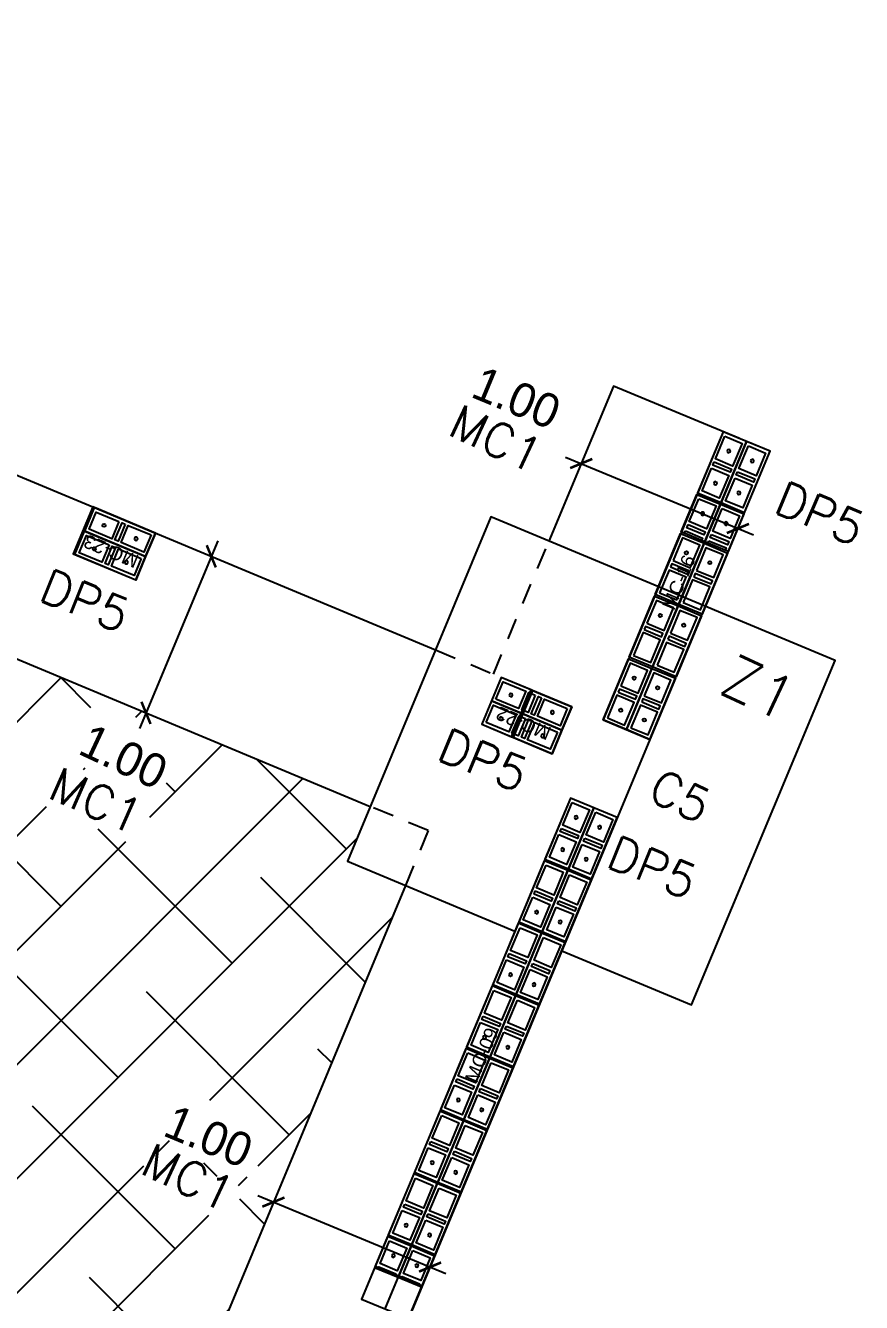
# Model space of a CAD drawing. Header units: metres. Extents: x -33.7 to 12.8, y -17.6 to 9.1.
# Drawn here: x 7.87 to 12.8, y 0.36 to 7.89 of the extents above; entities that cross this region are included whole.
import ezdxf
from ezdxf.enums import TextEntityAlignment as Align
from ezdxf.xclip import XClip

# ---------------------------------------------------------------- set-up
doc = ezdxf.new("R2010")
doc.units = ezdxf.units.M
doc.header["$XCLIPFRAME"] = 2
doc.linetypes.add('HIDDEN', pattern=[0.375, 0.25, -0.125])
for name, color, linetype in [('00', 8, 'Continuous'), ('COTAS', 1, 'Continuous'), ('CUANT-MURO CONTENCION-MURO MC1 BLOCK 0.30', 1, 'Continuous')]:
    doc.layers.add(name, color=color, linetype=linetype)
doc.styles.add('dimensiones', font='romans.shx')
doc.styles.add('ROMANS', font='romans')
doc.styles.add('ROTULOS', font='GOTHIC.TTF')
doc.styles.get("Standard").update_dxf_attribs({"font": 'arial.ttf'})
doc.dimstyles.new('DIM_100_2', dxfattribs={"dimtxt": 0.2, "dimasz": 0.1, "dimexe": 0.1, "dimexo": 0.1, "dimgap": 0.15, "dimtad": 1, "dimtxsty": 'ROTULOS', "dimblk": 'ARCHTICK', "dimcen": 0.1, "dimdle": 0.1, "dimclrd": 256, "dimclre": 256, "dimclrt": 1, "dimaunit": 1, "dimadec": 3, "dimazin": 3, "dimtfac": 1, "dimtix": 1, "dimtmove": 2, "dimatfit": 0, "dimldrblk": 'FLECHA', "dimfxl": 0.25, "dimtvp": 1, "dimlwd": -1, "dimlwe": -1})

# ---------------------------------------------------------------- blocks, each defined once
blk = doc.blocks.new('*U497')
for points in [[(-0.075, 0.4), (0.075, 0.4), (0.075, 0.01), (-0.075, 0.01)], [(0.055, 0.38), (-0.055, 0.38), (-0.055, 0.235), (0.055, 0.235)], [(0.055, 0.215), (-0.055, 0.215), (-0.055, 0.195), (0.055, 0.195)], [(0.055, 0.175), (-0.055, 0.175), (-0.055, 0.03), (0.055, 0.03)]]:
    blk.add_lwpolyline(points, close=True)
at = {"color": 251}
blk.add_lwpolyline([(-0.075, 0), (0.075, 0)], dxfattribs=at)
at = {"color": 3}
for centre in [(0, 0.3075), (0, 0.1025)]:
    blk.add_circle(centre, 0.00953, dxfattribs=at)
blk = doc.blocks.new('*U521')
for points in [[(-0.075, 0.4), (0.075, 0.4), (0.075, 0.01), (-0.075, 0.01)], [(0.055, 0.38), (-0.055, 0.38), (-0.055, 0.235), (0.055, 0.235)], [(0.055, 0.215), (-0.055, 0.215), (-0.055, 0.195), (0.055, 0.195)], [(0.055, 0.175), (-0.055, 0.175), (-0.055, 0.03), (0.055, 0.03)]]:
    blk.add_lwpolyline(points, close=True)
at = {"color": 251}
blk.add_lwpolyline([(-0.075, 0), (0.075, 0)], dxfattribs=at)
at = {"color": 3}
blk.add_circle((0, 0.1025), 0.00953, dxfattribs=at)
blk = doc.blocks.new('*U520')
for points in [[(-0.075, 0.4), (0.075, 0.4), (0.075, 0.01), (-0.075, 0.01)], [(0.055, 0.38), (-0.055, 0.38), (-0.055, 0.235), (0.055, 0.235)], [(0.055, 0.215), (-0.055, 0.215), (-0.055, 0.195), (0.055, 0.195)], [(0.055, 0.175), (-0.055, 0.175), (-0.055, 0.03), (0.055, 0.03)]]:
    blk.add_lwpolyline(points, close=True)
at = {"color": 251}
blk.add_lwpolyline([(-0.075, 0), (0.075, 0)], dxfattribs=at)
at = {"color": 3}
blk.add_circle((0, 0.1025), 0.00953, dxfattribs=at)
blk = doc.blocks.new('_ArchTick')
at = {"color": 0, "linetype": 'ByBlock', "lineweight": -2, "const_width": 0.15}
blk.add_lwpolyline([(-0.5, -0.5), (0.5, 0.5)], dxfattribs=at)
blk = doc.blocks.new('*D510')
at = {"layer": 'COTAS', "transparency": 16777216}
for p, q in [((9.2435, 0.9884), (10.3524, 0.5289)), ((9.3741, 1.0425), (9.3741, 1.0425)), ((10.2983, 0.6596), (10.2983, 0.6596))]:
    blk.add_line(p, q, dxfattribs=at)
at = {"layer": 'Defpoints', "color": 0, "transparency": 16777216}
for p in [(9.3359, 0.9501), (10.26, 0.5672), (10.26, 0.5672)]:
    blk.add_point(p, dxfattribs=at)
at = {"layer": 'COTAS', "linetype": 'ByBlock', "transparency": 16777216, "xscale": 0.1, "yscale": 0.1, "zscale": 0.1}
for p, rotation in [((9.3359, 0.9501), 157.4917994584818), ((10.26, 0.5672), 337.4917994584818)]:
    blk.add_blockref('_ArchTick', p, dxfattribs=dict(at, rotation=rotation))
at = {"layer": 'COTAS', "color": 1, "transparency": 16777216, "insert": (8.954, 1.3372), "char_height": 0.2, "attachment_point": 5, "rotation": 337.4918, "style": 'ROTULOS'}
blk.add_mtext('\\A1;1.00', dxfattribs=at)
blk = doc.blocks.new('FLECHA')
h = blk.add_hatch(color=256)
edge = h.paths.add_edge_path()
edge.add_line((-0.76, -0.716), (-0.346, 0))
edge.add_line((-0.346, 0), (-0.76, 0.716))
edge.add_arc((-0.63, 0.791), 0.15, 30, 210, ccw=False)
edge.add_line((-0.5, 0.866), (0, 0))
edge.add_line((0, 0), (-0.5, -0.866))
edge.add_arc((-0.63, -0.791), 0.15, 150, 330, ccw=False)
blk.add_line((-0.346, 0), (-1.83, 0))
blk.add_lwpolyline([(-0.76, -0.716), (-0.346, 0), (-0.76, 0.716, -1), (-0.5, 0.866), (0, 0), (-0.5, -0.866, -1)], format="xyb", close=True)
blk = doc.blocks.new('*U527')
for points in [[(-0.075, 0.4), (0.075, 0.4), (0.075, 0.21), (-0.075, 0.21)], [(0.055, 0.38), (-0.055, 0.38), (-0.055, 0.235), (0.055, 0.235)]]:
    blk.add_lwpolyline(points, close=True)
at = {"color": 251}
blk.add_lwpolyline([(-0.075, 0.2), (0.075, 0.2)], dxfattribs=at)
blk.add_lwpolyline([(0.055, 0.21), (0.055, 0.215), (-0.055, 0.215), (-0.055, 0.21)])
at = {"color": 3}
blk.add_circle((0, 0.3075), 0.00953, dxfattribs=at)
blk = doc.blocks.new('*U528')
for points in [[(-0.075, 0.4), (0.075, 0.4), (0.075, 0.21), (-0.075, 0.21)], [(0.055, 0.38), (-0.055, 0.38), (-0.055, 0.235), (0.055, 0.235)]]:
    blk.add_lwpolyline(points, close=True)
at = {"color": 251}
blk.add_lwpolyline([(-0.075, 0.2), (0.075, 0.2)], dxfattribs=at)
blk.add_lwpolyline([(0.055, 0.21), (0.055, 0.215), (-0.055, 0.215), (-0.055, 0.21)])
at = {"color": 3}
blk.add_circle((0, 0.3075), 0.00953, dxfattribs=at)
blk = doc.blocks.new('*U536')
for points in [[(-0.075, 0.4), (0.075, 0.4), (0.075, 0.21), (-0.075, 0.21)], [(0.055, 0.38), (-0.055, 0.38), (-0.055, 0.235), (0.055, 0.235)]]:
    blk.add_lwpolyline(points, close=True)
at = {"color": 251}
blk.add_lwpolyline([(-0.075, 0.2), (0.075, 0.2)], dxfattribs=at)
blk.add_lwpolyline([(0.055, 0.21), (0.055, 0.215), (-0.055, 0.215), (-0.055, 0.21)])
at = {"color": 3}
blk.add_circle((0, 0.3075), 0.00953, dxfattribs=at)
blk = doc.blocks.new('*U535')
for points in [[(-0.075, 0.4), (0.075, 0.4), (0.075, 0.21), (-0.075, 0.21)], [(0.055, 0.38), (-0.055, 0.38), (-0.055, 0.235), (0.055, 0.235)]]:
    blk.add_lwpolyline(points, close=True)
at = {"color": 251}
blk.add_lwpolyline([(-0.075, 0.2), (0.075, 0.2)], dxfattribs=at)
blk.add_lwpolyline([(0.055, 0.21), (0.055, 0.215), (-0.055, 0.215), (-0.055, 0.21)])
at = {"color": 3}
blk.add_circle((0, 0.3075), 0.00953, dxfattribs=at)
blk = doc.blocks.new('*U537')
for points in [[(-0.075, 0.4), (0.075, 0.4), (0.075, 0.01), (-0.075, 0.01)], [(0.055, 0.38), (-0.055, 0.38), (-0.055, 0.235), (0.055, 0.235)], [(0.055, 0.215), (-0.055, 0.215), (-0.055, 0.195), (0.055, 0.195)], [(0.055, 0.175), (-0.055, 0.175), (-0.055, 0.03), (0.055, 0.03)]]:
    blk.add_lwpolyline(points, close=True)
at = {"color": 3}
blk.add_circle((0, 0.3075), 0.00953, dxfattribs=at)
blk = doc.blocks.new('*U538')
for points in [[(-0.075, 0.4), (0.075, 0.4), (0.075, 0.01), (-0.075, 0.01)], [(0.055, 0.38), (-0.055, 0.38), (-0.055, 0.235), (0.055, 0.235)], [(0.055, 0.215), (-0.055, 0.215), (-0.055, 0.195), (0.055, 0.195)], [(0.055, 0.175), (-0.055, 0.175), (-0.055, 0.03), (0.055, 0.03)]]:
    blk.add_lwpolyline(points, close=True)
at = {"color": 3}
blk.add_circle((0, 0.3075), 0.00953, dxfattribs=at)
blk = doc.blocks.new('*U542')
for points in [[(-0.075, 0.4), (0.075, 0.4), (0.075, 0.01), (-0.075, 0.01)], [(0.055, 0.38), (-0.055, 0.38), (-0.055, 0.235), (0.055, 0.235)], [(0.055, 0.215), (-0.055, 0.215), (-0.055, 0.195), (0.055, 0.195)], [(0.055, 0.175), (-0.055, 0.175), (-0.055, 0.03), (0.055, 0.03)]]:
    blk.add_lwpolyline(points, close=True)
at = {"color": 3}
blk.add_circle((0, 0.3075), 0.00953, dxfattribs=at)
blk = doc.blocks.new('*D544')
at = {"layer": 'COTAS', "transparency": 16777216}
for p, q in [((11.19, 5.3966), (11.19, 5.3966)), ((11.0594, 5.3425), (12.1683, 4.883)), ((12.1142, 5.0137), (12.1142, 5.0137))]:
    blk.add_line(p, q, dxfattribs=at)
at = {"layer": 'Defpoints', "color": 0, "transparency": 16777216}
for p in [(11.1518, 5.3043), (12.0759, 4.9213), (12.0759, 4.9213)]:
    blk.add_point(p, dxfattribs=at)
at = {"layer": 'COTAS', "linetype": 'ByBlock', "transparency": 16777216, "xscale": 0.1, "yscale": 0.1, "zscale": 0.1}
for p, rotation in [((11.1518, 5.3043), 157.4917994584818), ((12.0759, 4.9213), 337.4917994584818)]:
    blk.add_blockref('_ArchTick', p, dxfattribs=dict(at, rotation=rotation))
at = {"layer": 'COTAS', "color": 1, "transparency": 16777216, "insert": (10.7699, 5.6913), "char_height": 0.2, "attachment_point": 5, "rotation": 337.4918, "style": 'ROTULOS'}
blk.add_mtext('\\A1;1.00', dxfattribs=at)
blk = doc.blocks.new('*D548')
at = {"layer": 'COTAS', "transparency": 16777216}
for p, q in [((9.0079, 4.8494), (8.546, 3.7419)), ((9.0617, 4.7186), (9.0617, 4.7186)), ((8.6767, 3.7957), (8.6767, 3.7957))]:
    blk.add_line(p, q, dxfattribs=at)
at = {"layer": 'Defpoints', "color": 0, "transparency": 16777216}
for p in [(8.9694, 4.7571), (8.5844, 3.8342), (8.5844, 3.8342)]:
    blk.add_point(p, dxfattribs=at)
at = {"layer": 'COTAS', "linetype": 'ByBlock', "transparency": 16777216, "xscale": 0.1, "yscale": 0.1, "zscale": 0.1}
for p, rotation in [((8.9694, 4.7571), 67.36123239118668), ((8.5844, 3.8342), 247.3612323911867)]:
    blk.add_blockref('_ArchTick', p, dxfattribs=dict(at, rotation=rotation))
at = {"layer": 'COTAS', "color": 1, "transparency": 16777216, "insert": (8.4524, 3.576), "char_height": 0.2, "attachment_point": 5, "rotation": 335, "style": 'ROTULOS'}
blk.add_mtext('\\A1;1.00', dxfattribs=at)
blk = doc.blocks.new('MURO_MC-09')
at = {"color": 0, "linetype": 'CONTINUOUS'}
blk.add_line((0, 0), (3.2, 0), dxfattribs=at)
at = {"color": 0}
blk.add_lwpolyline([(0, -0.15), (3.2, -0.15), (3.2, 0.15), (0, 0.15)], close=True, dxfattribs=at)
at = {"color": 0, "flags": 1}
for tag in ['ESPESOR', 'ALTURA', 'VANO', 'EJE_L', 'TIPO', 'ETQ']:
    blk.add_attdef(tag, text='', height=0.08, dxfattribs=at).set_placement((1.6, 0.05), align=Align.MIDDLE_CENTER)
at = {"color": 0}
blk.add_attdef('ID', text='', height=0.08, dxfattribs=at).set_placement((1.6, 0.05), align=Align.MIDDLE_CENTER)
blk = doc.blocks.new('MURO_MC-16')
at = {"color": 0, "linetype": 'CONTINUOUS'}
blk.add_line((0, 0), (1.84, 0), dxfattribs=at)
at = {"color": 0}
blk.add_lwpolyline([(0, -0.15), (1.84, -0.15), (1.84, 0.15), (0, 0.15)], close=True, dxfattribs=at)
at = {"color": 0, "flags": 1}
for tag in ['ESPESOR', 'ALTURA', 'VANO', 'EJE_L', 'TIPO', 'ETQ']:
    blk.add_attdef(tag, text='', height=0.08, dxfattribs=at).set_placement((0.92, 0.05), align=Align.MIDDLE_CENTER)
at = {"color": 0}
blk.add_attdef('ID', text='', height=0.08, dxfattribs=at).set_placement((0.92, 0.05), align=Align.MIDDLE_CENTER)
blk = doc.blocks.new('MURO_MC-22')
at = {"color": 0, "linetype": 'CONTINUOUS'}
blk.add_line((0, 0), (0.45, 0), dxfattribs=at)
at = {"color": 0}
blk.add_lwpolyline([(0, -0.15), (0.45, -0.15), (0.45, 0.15), (0, 0.15)], close=True, dxfattribs=at)
at = {"color": 0, "flags": 1}
for tag in ['ESPESOR', 'ALTURA', 'VANO', 'EJE_L', 'TIPO', 'ETQ']:
    blk.add_attdef(tag, text='', height=0.08, dxfattribs=at).set_placement((0.225, 0.05), align=Align.MIDDLE_CENTER)
at = {"color": 0}
blk.add_attdef('ID', text='', height=0.08, dxfattribs=at).set_placement((0.225, 0.05), align=Align.MIDDLE_CENTER)
blk = doc.blocks.new('MURO_MC-23')
at = {"color": 0, "linetype": 'CONTINUOUS'}
blk.add_line((0, 0), (0.4, 0), dxfattribs=at)
at = {"color": 0}
blk.add_lwpolyline([(0, -0.15), (0.4, -0.15), (0.4, 0.15), (0, 0.15)], close=True, dxfattribs=at)
at = {"color": 0, "flags": 1}
for tag in ['ESPESOR', 'ALTURA', 'VANO', 'EJE_L', 'TIPO', 'ETQ']:
    blk.add_attdef(tag, text='', height=0.08, dxfattribs=at).set_placement((0.2, 0.05), align=Align.MIDDLE_CENTER)
at = {"color": 0}
blk.add_attdef('ID', text='', height=0.08, dxfattribs=at).set_placement((0.2, 0.05), align=Align.MIDDLE_CENTER)

msp = doc.modelspace()

# ---------------------------------------------------------------- hatches: boundary and pattern name
at = {"layer": '00'}
h = msp.add_hatch(dxfattribs=at)
h.set_pattern_fill('ANSI38', color=256, scale=0.15)
h.paths.add_polyline_path([(-4.6593, 0.8334), (-8.386, 0.8334), (-8.386, -0.2387), (-4.6593, -0.2387)])
h.paths.add_polyline_path([(-5.3507, 0.0369), (-4.7173, 0.0369), (-4.7173, -0.2631), (-5.3507, -0.2631)])
h.paths.add_polyline_path([(-8.1834, 0.8535), (-7.731, 0.8535), (-7.731, 0.5535), (-8.1834, 0.5535)])
h.paths.add_polyline_path([(-9.586, 0.8334), (-9.586, -0.2387), (-8.386, -0.2387), (-8.386, 0.8334)])
h.paths.add_polyline_path([(-8.386, 6.3702), (-8.386, 1.5334), (-4.6593, 1.5334), (-4.6593, 3.3291), (-2.586, 3.3291), (-2.586, 6.3702)])
h.paths.add_polyline_path([(-11.086, 6.3702), (-11.086, 2.9834), (-9.586, 2.9834), (-9.586, 1.5334), (-8.386, 1.5334), (-8.386, 6.3702)])
h.paths.add_polyline_path([(-9.5393, 1.8241), (-8.9155, 1.8241), (-8.9155, 1.5241), (-9.5393, 1.5241)])
h.paths.add_polyline_path([(-8.386, 6.3702), (-8.386, 7.7363), (-8.8848, 7.7363), (-9.2848, 7.7363), (-9.6848, 7.7363), (-10.0848, 7.7363), (-10.4848, 7.7363), (-10.611, 7.7363), (-10.8848, 7.7362), (-11.086, 7.7362), (-11.086, 6.3702)])
h.paths.add_polyline_path([(-3.182, 7.8863), (-3.182, 7.8663), (-3.182, 7.8364), (-3.182, 7.7563), (-3.182, 7.7363), (-3.372, 7.7363), (-3.372, 7.8364), (-3.7597, 7.8364), (-3.7597, 7.7363), (-3.986, 7.7363), (-3.986, 6.7363), (-4.686, 6.7363), (-4.686, 7.7363), (-4.9222, 7.7363), (-5.1122, 7.7363), (-5.3598, 7.7363), (-5.7598, 7.7363), (-6.1598, 7.7363), (-6.5598, 7.7363), (-6.9598, 7.7363), (-7.3598, 7.7363), (-7.586, 7.7362), (-7.586, 6.7363), (-8.286, 6.7363), (-8.286, 7.7363), (-8.386, 7.7363), (-8.386, 6.3702), (-2.586, 6.3702), (-2.586, 6.7363), (-2.936, 6.7363), (-2.936, 7.7363), (-3.172, 7.7363), (-3.172, 7.8364), (-3.172, 7.8863)], is_closed=False)
h.paths.add_polyline_path([(-2.586, 3.3291), (1.439, 3.3291), (1.439, 4.9451), (-2.011, 4.9451), (-2.011, 6.3702), (-2.586, 6.3702)])
h.paths.add_polyline_path([(-2.011, 7.7363), (-2.236, 7.7363), (-2.236, 6.7363), (-2.586, 6.7363), (-2.586, 6.3702), (-2.011, 6.3702)])
h.paths.add_polyline_path([(4.6574, 4.9302), (3.9462, 5.2268), (4.0571, 5.4926), (2.139, 6.2926), (2.139, 1.5084), (3.2303, 1.5084)])
h.paths.add_polyline_path([(10.1144, 2.8169), (9.7724, 2.9595), (9.9071, 3.2826), (6.4461, 4.726), (6.2536, 4.2645), (5.3035, 4.6608), (3.9158, 1.3334), (9.4957, 1.3334), (9.7777, 2.0095)])
h.paths.add_polyline_path([(8.7205, 1.6505), (9.3407, 1.3935), (9.1876, 1.024), (8.5673, 1.281)])
h.paths.add_polyline_path([(9.4957, 1.3334), (3.9158, 1.3334), (3.6968, 0.8084), (2.139, 0.8084), (2.139, -2.6637), (7.8287, -2.6637)])
h.paths.add_polyline_path([(7.0302, -2.4025), (7.6504, -2.6595), (7.4973, -3.029), (6.877, -2.772)])
h.paths.add_polyline_path([(8.6568, 1.3446), (9.1961, 1.0926), (9.0691, 0.8208), (8.5298, 1.0728)])
h.paths.add_polyline_path([(7.453, -3.5646), (7.8287, -2.6637), (2.139, -2.6637), (2.139, -3.1747), (3.0741, -3.5646)])
h.paths.add_polyline_path([(3.0741, -3.5646), (6.4622, -4.9777), (6.5969, -4.6546), (6.9389, -4.7973), (7.453, -3.5646)])
h.paths.add_polyline_path([(-5.3882, -2.6637), (-5.3882, -0.9387), (-8.0538, -0.9387), (-8.0538, -2.6637)])
h.paths.add_polyline_path([(-6.0368, -2.5157), (-5.5845, -2.5157), (-5.5845, -2.8157), (-6.0368, -2.8157)])
h.paths.add_polyline_path([(-11.386, -3.8953), (-11.386, -2.6637), (-11.386, -0.3166), (-12.886, -0.3166), (-12.886, 0.5401), (-15.8572, -0.7944), (-17.5814, -3.3881), (-14.0719, -5.7717), (-13.5557, -4.9952), (-12.557, -5.6591)])
h.paths.add_polyline_path([(-15.8572, -0.7944), (-17.6054, -1.5796), (-17.4593, -1.6767), (-18.2811, -2.9129), (-17.5814, -3.3881)])
h.paths.add_polyline_path([(-12.886, 1.3334), (-12.886, 2.4194), (-15.3829, 4.7202), (-17.9279, 4.7202), (-20.7334, 0.4997), (-17.9006, -1.3833), (-15.5456, -0.3256), (-14.4428, 1.3334)])
h.paths.add_polyline_path([(-11.786, 2.9834), (-12.886, 2.9834), (-12.886, 2.8274), (-15.36, 5.107), (-15.36, 5.5139), (-11.786, 5.5139), (-11.786, 2.9834)])
h.paths.add_polyline_path([(-23.2556, 0.1331), (-23.1743, 0.079), (-22.2323, 1.4961), (-20.9832, 0.6658), (-18.2881, 4.7202), (-18.66, 4.7202), (-18.66, 7.0363)])
h.paths.add_polyline_path([(-15.36, 7.0363), (-15.36, 6.3702), (-11.786, 6.3702), (-11.786, 7.0363)])
h.paths.add_polyline_path([(-14.9493, 6.5059), (-14.4969, 6.5059), (-14.4969, 6.2059), (-14.9493, 6.2059)])
h.paths.add_polyline_path([(-13.402, 7.054), (-12.7307, 7.0389), (-12.7397, 6.639), (-13.411, 6.6541)])
h.paths.add_polyline_path([(-11.736, 6.2139), (-11.736, 6.3702), (-15.36, 6.3702), (-15.36, 6.2139)])
h.paths.add_polyline_path([(-22.706, -7.3169), (-22.4748, -6.3262), (-20.6318, -6.7465), (-19.9949, -3.9537), (-22.5603, -2.2485), (-24.2496, -4.7898), (-23.3334, -5.3988), (-24.0254, -6.4398)])
h.paths.add_polyline_path([(-25.7636, -7.053), (-25.6242, -7.0875), (-25.9129, -8.2523), (-23.5743, -8.8319), (-23.4877, -8.4824), (-23.4397, -8.2471), (-23.8182, -8.1533), (-24.2016, -8.0582), (-24.5899, -7.962), (-24.9781, -7.8658), (-25.3664, -7.7696), (-25.7449, -7.6757), (-25.7088, -7.5301), (-25.3206, -7.6264), (-24.9323, -7.7226), (-24.5441, -7.8188), (-24.1558, -7.9151), (-23.7821, -8.0077), (-23.3939, -8.1039), (-23.2483, -8.14), (-23.3445, -8.5282), (-23.4287, -8.868), (-23.0877, -8.9525), (-22.706, -7.3169), (-24.0254, -6.4398), (-24.7173, -7.4808), (-25.6392, -6.868)])
h.paths.add_polyline_path([(-19.3284, -9.3819), (-18.7609, -9.7591), (-16.3508, -6.1334), (-13.937, -7.7379), (-13.7738, -7.492), (-14.7736, -6.8274), (-14.238, -6.0216), (-17.7475, -3.638), (-19.9216, -6.9085), (-18.797, -7.165)])
h.paths.add_polyline_path([(-19.7546, -10.8089), (-19.5492, -10.945), (-18.927, -10.009), (-19.4029, -9.6926), (-19.6751, -10.8286)])
h.paths.add_polyline_path([(-18.6973, -16.0499), (-18.2664, -14.311), (-20.7079, -12.6881), (-19.7152, -11.1948), (-20.6224, -10.5938), (-20.8884, -10.5278), (-21.2767, -10.4316), (-21.6649, -10.3354), (-22.0532, -10.2391), (-22.124, -10.2216), (-24.9656, -14.4963)])
h.paths.add_polyline_path([(-24.9656, -14.4963), (-22.124, -10.2216), (-22.4414, -10.1429), (-22.8297, -10.0467), (-23.218, -9.9505), (-23.6062, -9.8542), (-23.9945, -9.758), (-24.3827, -9.6618), (-24.771, -9.5655), (-25.1592, -9.4693), (-25.5475, -9.3731), (-25.9357, -9.2769), (-26.1534, -9.2229), (-26.324, -9.1806), (-26.7122, -9.0844), (-27.1005, -8.9882), (-27.2036, -8.9626), (-30.0452, -13.2373), (-25.6764, -14.3201)])
h.paths.add_polyline_path([(-22.1972, -9.4099), (-21.5063, -9.5712), (-21.5972, -9.9607), (-22.2881, -9.7994)])
h.paths.add_polyline_path([(-27.2036, -8.9626), (-27.4887, -8.8919), (-27.877, -8.7957), (-28.2652, -8.6995), (-28.2888, -8.6936), (-28.6535, -8.6032), (-29.032, -8.5094), (-29.1026, -8.4919), (-31.9442, -12.7666), (-30.0452, -13.2373)])
h.paths.add_polyline_path([(-29.6289, -8.3615), (-29.6974, -8.3445), (-29.733, -8.3357), (-30.0423, -8.259), (-33.4182, -12.4013), (-31.9442, -12.7666), (-29.1026, -8.4919), (-29.2503, -8.4553)])
h.paths.add_polyline_path([(-27.3143, -6.1019), (-26.9261, -6.1982), (-26.5378, -6.2944), (-26.4809, -6.3085), (-26.7993, -6.0969), (-26.1073, -5.0559), (-26.5251, -4.7781), (-27.3934, -6.0824), (-27.3241, -6.0995)], is_closed=False)
h.paths.add_polyline_path([(-26.1838, -6.5367), (-26.1924, -6.5713), (-26.338, -6.5352), (-26.3294, -6.5006), (-26.5836, -6.4376), (-26.9719, -6.3414), (-27.3601, -6.2451), (-27.4817, -6.215), (-27.7172, -6.5687), (-26.0735, -6.9761), (-25.889, -6.702), (-26.1102, -6.5549)])
h.paths.add_polyline_path([(-27.7888, -6.6763), (-28.4237, -7.6299), (-28.0482, -7.723)])
h.paths.add_polyline_path([(-23.1743, 0.079), (-23.2556, 0.1331), (-26.5251, -4.7781), (-26.1073, -5.0559), (-25.4153, -4.0149), (-24.4994, -4.6237), (-22.8101, -2.0824), (-24.0592, -1.2521)])
h.paths.add_polyline_path([(-14.4428, 1.3334), (-15.5456, -0.3256), (-12.886, 0.8689), (-12.886, 1.3334)])
h.paths.add_polyline_path([(-11.0382, -0.4636), (-11.0382, -0.3166), (-11.386, -0.3166), (-11.386, -2.6637), (-11.3538, -2.6637), (-11.3538, -0.4636)])
h.paths.add_polyline_path([(-19.9216, -6.9085), (-17.7475, -3.638), (-18.4471, -3.1628), (-19.2861, -4.4249), (-19.7277, -4.1314), (-20.3393, -6.8132)])
h.paths.add_polyline_path([(2.1518, -2.8988), (2.7756, -2.8988), (2.7756, -3.1988), (2.1518, -3.1988)])
h.paths.add_polyline_path([(-20.7446, -3.7304), (-20.0476, -3.8632), (-20.1225, -4.2561), (-20.8195, -4.1233)])
h.paths.add_polyline_path([(-25.755, -7.6631), (-25.1515, -7.8209), (-25.2273, -8.1111), (-25.8309, -7.9534)])
h.paths.add_polyline_path([(-19.2987, -9.1554), (-19.0535, -8.8097), (-18.8088, -8.9833), (-19.054, -9.329)])
h.paths.add_polyline_path([(-20.9886, -10.5251), (-20.5588, -10.6317), (-20.631, -10.9229), (-21.0608, -10.8163)])
h.paths.add_polyline_path([(-25.441, -14.4093), (-25.2795, -13.7576), (-24.8912, -13.8538), (-25.0527, -14.5055)])
h.paths.add_polyline_path([(-25.6505, -14.3528), (-25.5225, -13.7715), (-25.2295, -13.8361), (-25.3575, -14.4174)])
h.paths.add_polyline_path([(-19.8576, -6.0936), (-19.4643, -5.503), (-19.1314, -5.7247), (-19.5246, -6.3153)])
h.paths.add_polyline_path([(-2.011, 6.6254), (-2.0963, 6.6254), (-2.0963, 6.9254), (-2.011, 6.9254)], flags=16)
h.paths.add_polyline_path([(-2.011, 6.8147), (-2.1595, 6.8147), (-2.1595, 7.2147), (-2.011, 7.2147)], flags=16)
h.paths.add_polyline_path([(-7.1504, 0.8049), (-6.441, 0.789), (-6.45, 0.3891), (-7.1594, 0.4051)], flags=16)
h.paths.add_polyline_path([(-7.1232, 0.4867), (-6.547, 0.4867), (-6.547, 0.1867), (-7.1232, 0.1867)], flags=16)
h.paths.add_polyline_path([(-6.0487, -0.1365), (-6.0487, 0.5635), (-5.6487, 0.5635), (-5.6487, -0.1365)], flags=16)
h.paths.add_polyline_path([(-11.0246, 6.0206), (-10.3913, 6.0206), (-10.3913, 5.7206), (-11.0246, 5.7206)], flags=16)
h.paths.add_polyline_path([(-10.7401, 4.2263), (-10.1639, 4.2263), (-10.1639, 3.9263), (-10.7401, 3.9263)], flags=16)
h.paths.add_polyline_path([(-10.8373, 4.5734), (-10.1277, 4.5734), (-10.1277, 4.1734), (-10.8373, 4.1734)], flags=16)
h.paths.add_polyline_path([(-8.9728, 6.9005), (-8.9728, 7.572), (-8.5728, 7.572), (-8.5728, 6.9005)], flags=16)
h.paths.add_polyline_path([(-10.0971, 7.638), (-9.4258, 7.6229), (-9.4348, 7.223), (-10.1061, 7.2381)], flags=16)
h.paths.add_polyline_path([(-10.0218, 7.3154), (-9.4265, 7.3154), (-9.4265, 7.0154), (-10.0218, 7.0154)], flags=16)
h.paths.add_polyline_path([(-10.8373, 7.0355), (-10.1277, 7.0355), (-10.1277, 6.6355), (-10.8373, 6.6355)], flags=16)
h.paths.add_polyline_path([(-10.7401, 6.6884), (-10.1639, 6.6884), (-10.1639, 6.3884), (-10.7401, 6.3884)], flags=16)
h.paths.add_polyline_path([(-5.3728, 6.9005), (-5.3728, 7.572), (-4.9728, 7.572), (-4.9728, 6.9005)], flags=16)
h.paths.add_polyline_path([(-6.3245, 7.3651), (-5.7292, 7.3651), (-5.7292, 7.0651), (-6.3245, 7.0651)], flags=16)
h.paths.add_polyline_path([(-6.3998, 7.638), (-5.7285, 7.6229), (-5.7375, 7.223), (-6.4088, 7.2381)], flags=16)
h.paths.add_polyline_path([(-3.7873, 7.2147), (-3.0777, 7.2147), (-3.0777, 6.8147), (-3.7873, 6.8147)], flags=16)
h.paths.add_polyline_path([(-7.2901, 6.8676), (-6.7139, 6.8676), (-6.7139, 6.5676), (-7.2901, 6.5676)], flags=16)
h.paths.add_polyline_path([(-7.3873, 7.2147), (-6.6777, 7.2147), (-6.6777, 6.8147), (-7.3873, 6.8147)], flags=16)
h.paths.add_polyline_path([(-1.8399, 4.034), (-1.1304, 4.034), (-1.1304, 3.634), (-1.8399, 3.634)], flags=16)
h.paths.add_polyline_path([(0.4157, 4.2451), (0.9919, 4.2451), (0.9919, 3.9451), (0.4157, 3.9451)], flags=16)
h.paths.add_polyline_path([(0.3231, 4.5921), (1.0326, 4.5921), (1.0326, 4.1921), (0.3231, 4.1921)], flags=16)
h.paths.add_polyline_path([(3.3137, 4.5875), (3.9633, 4.302), (3.8023, 3.9358), (3.1528, 4.2213)], flags=16)
h.paths.add_polyline_path([(3.2297, 4.2453), (3.7572, 4.0135), (3.6365, 3.7389), (3.109, 3.9707)], flags=16)
h.paths.add_polyline_path([(2.1466, -0.3731), (2.7704, -0.3731), (2.7704, -0.6731), (2.1466, -0.6731)], flags=16)
h.paths.add_polyline_path([(3.1299, 0.6767), (3.7728, 0.6767), (3.7728, 0.3767), (3.1299, 0.3767)], flags=16)
h.paths.add_polyline_path([(6.9665, -2.7084), (7.5058, -2.9604), (7.3788, -3.2322), (6.8395, -2.9801)], flags=16)
h.paths.add_polyline_path([(-7.9718, -0.9672), (-7.2625, -0.9832), (-7.2715, -1.3831), (-7.9809, -1.3671)], flags=16)
h.paths.add_polyline_path([(-7.9447, -1.2855), (-7.3685, -1.2855), (-7.3685, -1.5855), (-7.9447, -1.5855)], flags=16)
h.paths.add_polyline_path([(-16.0534, -4.1835), (-15.8082, -3.8378), (-15.5635, -4.0114), (-15.8087, -4.3571)], flags=16)
h.paths.add_polyline_path([(-15.882, -4.4089), (-15.4893, -3.818), (-15.1561, -4.0394), (-15.5489, -4.6303)], flags=16)
h.paths.add_polyline_path([(-15.4944, -0.66), (-15.1916, -1.3017), (-15.5533, -1.4724), (-15.8562, -0.8307)], flags=16)
h.paths.add_polyline_path([(-15.1916, -0.7068), (-14.9795, -1.0737), (-15.2392, -1.2238), (-15.4513, -0.8569)], flags=16)
h.paths.add_polyline_path([(-12.4951, -4.0567), (-11.9374, -4.4306), (-12.1602, -4.7628), (-12.7178, -4.3889)], flags=16)
h.paths.add_polyline_path([(-12.6176, -4.3441), (-12.1384, -4.6972), (-12.3163, -4.9387), (-12.7955, -4.5856)], flags=16)
h.paths.add_polyline_path([(-18.1856, -2.8372), (-17.7928, -2.2463), (-17.4597, -2.4677), (-17.8524, -3.0586)], flags=16)
h.paths.add_polyline_path([(-19.6813, 0.7981), (-19.0904, 0.4053), (-19.3118, 0.0722), (-19.9027, 0.465)], flags=16)
h.paths.add_polyline_path([(-15.0925, 3.5852), (-14.7506, 3.8357), (-14.5733, 3.5937), (-14.9152, 3.3432)], flags=16)
h.paths.add_polyline_path([(-19.1626, 2.6531), (-18.5717, 2.2604), (-18.7931, 1.9272), (-19.384, 2.32)], flags=16)
h.paths.add_polyline_path([(-18.8699, 2.7271), (-18.5287, 2.4757), (-18.7067, 2.2342), (-19.0479, 2.4856)], flags=16)
h.paths.add_polyline_path([(-15.0544, 3.2966), (-14.5142, 3.7567), (-14.2549, 3.4521), (-14.795, 2.9921)], flags=16)
h.paths.add_polyline_path([(-15.3473, 5.5061), (-14.7235, 5.5061), (-14.7235, 5.2061), (-15.3473, 5.2061)], flags=16)
h.paths.add_polyline_path([(-13.6656, 5.4855), (-12.9562, 5.4695), (-12.9653, 5.0696), (-13.6746, 5.0856)], flags=16)
h.paths.add_polyline_path([(-13.6384, 5.1672), (-13.0622, 5.1672), (-13.0622, 4.8672), (-13.6384, 4.8672)], flags=16)
h.paths.add_polyline_path([(-20.9408, 3.2934), (-20.4616, 2.9403), (-20.6396, 2.6988), (-21.1188, 3.0519)], flags=16)
h.paths.add_polyline_path([(-20.8113, 3.603), (-20.2521, 3.2313), (-20.4736, 2.8982), (-21.0327, 3.2699)], flags=16)
h.paths.add_polyline_path([(-13.3383, 6.7373), (-12.7431, 6.7373), (-12.7431, 6.4373), (-13.3383, 6.4373)], flags=16)
h.paths.add_polyline_path([(-20.6692, -4.0667), (-20.2504, -4.1315), (-20.2962, -4.4279), (-20.7151, -4.3632)], flags=16)
h.paths.add_polyline_path([(-22.9334, -3.0194), (-22.3425, -3.4122), (-22.5639, -3.7453), (-23.1548, -3.3525)], flags=16)
h.paths.add_polyline_path([(-22.6407, -2.9454), (-22.2996, -3.1968), (-22.4775, -3.4384), (-22.8187, -3.187)], flags=16)
h.paths.add_polyline_path([(-23.6003, -7.6928), (-22.9968, -7.8506), (-23.0727, -8.1408), (-23.6762, -7.983)], flags=16)
h.paths.add_polyline_path([(-19.1273, -9.3808), (-18.7346, -8.7899), (-18.4014, -9.0114), (-18.7942, -9.6023)], flags=16)
h.paths.add_polyline_path([(-19.2282, -15.1266), (-18.6685, -15.3293), (-18.7707, -15.6113), (-19.3304, -15.4087)], flags=16)
h.paths.add_polyline_path([(-21.7032, -10.3271), (-21.0997, -10.4849), (-21.1756, -10.7752), (-21.7791, -10.6174)], flags=16)
h.paths.add_polyline_path([(-19.1764, -14.8285), (-18.5329, -15.0204), (-18.6472, -15.4037), (-19.2907, -15.2119)], flags=16)
h.paths.add_polyline_path([(-24.6976, -2.4015), (-24.2184, -2.7546), (-24.3963, -2.9961), (-24.8755, -2.643)], flags=16)
h.paths.add_polyline_path([(-24.8921, -2.5383), (-24.3329, -2.91), (-24.5543, -3.2432), (-25.1135, -2.8715)], flags=16)
h.paths.add_polyline_path([(8.1076, 3.5617), (8.6525, 3.3222), (8.5318, 3.0475), (7.9869, 3.287)], flags=16)
h.paths.add_polyline_path([(8.2853, 3.9202), (8.8214, 3.6702), (8.6481, 3.2986), (8.112, 3.5486)], flags=16)
h.paths.add_polyline_path([(2.8707, 5.5518), (3.4156, 5.3122), (3.2949, 5.0376), (2.75, 5.2771)], flags=24)
h.paths.add_polyline_path([(3.1058, 5.8643), (3.618, 5.5686), (3.413, 5.2135), (2.9008, 5.5092)], flags=24)

# ---------------------------------------------------------------- linework, layer by layer
for points in [[(12.0807, 5.4532), (11.3423, 5.7611), (10.9612, 4.8474)], [(6.831, 5.649), (10.2921, 4.2055)], [(11.0374, 2.432), (11.8029, 2.1127), (12.6497, 4.1432), (10.6193, 4.99), (10.2921, 4.2055)], [(6.4461, 4.726), (9.9071, 3.2826)], [(10.2921, 4.2055), (9.7724, 2.9595), (10.7605, 2.5475)], [(11.557, 3.678), (7.3422, -6.4282)], [(10.1144, 2.8169), (6.9389, -4.7973)]]:
    msp.add_lwpolyline(points, dxfattribs=at)
at = {"layer": '00', "linetype": 'HIDDEN', "ltscale": 0.5}
for points in [[(10.2921, 4.2055), (10.634, 4.0629), (10.9612, 4.8474)], [(10.2491, 3.1399), (9.9071, 3.2826)], [(10.2491, 3.1399), (10.1144, 2.8169)]]:
    msp.add_lwpolyline(points, dxfattribs=at)
at = {"layer": '00'}
for centre in [(8.3367, 4.9397), (8.279, 4.8013)]:
    msp.add_circle(centre, 0.00953, dxfattribs=at)

# ---------------------------------------------------------------- block references
at = {"layer": '00', "xscale": -1}
for name, p, rotation in [('*U497', (11.9036, 5.0936), 337.3612323533055), ('*U497', (12.0421, 5.0359), 337.3612323533055), ('*U535', (11.0205, 3.8204), 67.36123228216405), ('*U536', (10.9628, 3.682), 67.36123228216405), ('*U497', (11.0029, 2.9339), 337.361232353306), ('*U497', (11.1413, 2.8762), 337.361232353306), ('*U521', (10.8489, 2.5647), 337.361232353306), ('*U520', (10.9874, 2.507), 337.361232353306), ('*U521', (10.695, 2.1956), 337.361232353306), ('*U520', (10.8334, 2.1378), 337.361232353306), ('*U521', (10.541, 1.8264), 337.361232353306), ('*U520', (10.6794, 1.7686), 337.361232353306), ('*U521', (10.387, 1.4572), 337.361232353306), ('*U520', (10.5255, 1.3995), 337.361232353306), ('*U521', (10.2331, 1.088), 337.361232353306), ('*U520', (10.3715, 1.0303), 337.361232353306), ('*U521', (10.0791, 0.7188), 337.361232353306), ('*U520', (10.2175, 0.6611), 337.361232353306), ('*U527', (9.9251, 0.3497), 337.361232353306), ('*U528', (10.0636, 0.2919), 337.361232353306)]:
    msp.add_blockref(name, p, dxfattribs=dict(at, rotation=rotation))
at = {"layer": '00'}
ref = msp.add_blockref('*U538', (11.7496, 4.7244), dxfattribs=dict(at, xscale=-1, rotation=337.3612324592355))
XClip(ref).set_block_clipping_path([(-0.0749999999, 0.1600000048), (0.075, 0.4)])
ref = msp.add_blockref('*U538', (8.2421, 4.9792), dxfattribs=dict(at, xscale=-1, rotation=247.3612324592358))
XClip(ref).set_block_clipping_path([(-0.0749999999, 0.0103377085), (0.0750000001, 0.4)])
ref = msp.add_blockref('*U542', (11.8881, 4.6667), dxfattribs=dict(at, xscale=-1, rotation=337.3612324592355))
XClip(ref).set_block_clipping_path([(-0.0749999996, 0.160000005), (0.0749999999, 0.4)])
ref = msp.add_blockref('*U537', (8.1844, 4.8407), dxfattribs=dict(at, xscale=-1, rotation=247.3612324592358))
XClip(ref).set_block_clipping_path([(-0.074999995, 0.0100000005), (0.0749999999, 0.4)])
at = {"layer": '00', "rotation": 157.3612325363827}
for name, p in [('*U521', (11.8112, 4.8721)), ('*U520', (11.9497, 4.8144)), ('*U521', (11.6573, 4.5029)), ('*U520', (11.7957, 4.4452)), ('*U497', (11.5033, 4.1337)), ('*U497', (11.6417, 4.076))]:
    msp.add_blockref(name, p, dxfattribs=at)
at = {"layer": '00'}
ref = msp.add_blockref('*U538', (10.6975, 3.9552), dxfattribs=dict(at, xscale=-1, rotation=247.3612324592358))
XClip(ref).set_block_clipping_path([(-0.0749999999, 0.1499999999), (0.0749999999, 0.4)])
ref = msp.add_blockref('*U537', (10.6397, 3.8167), dxfattribs=dict(at, xscale=-1, rotation=247.3612324592358))
XClip(ref).set_block_clipping_path([(-0.0749999999, 0.1499999999), (0.0749999999, 0.4)])
at = {"layer": 'CUANT-MURO CONTENCION-MURO MC1 BLOCK 0.30'}
for name, p, rotation, values in [('MURO_MC-16', (11.4186, 3.7357), 67.36123235330555, {'ID': 'MC-16'}), ('MURO_MC-23', (8.5824, 4.756), 157.36123245923565, {'ID': 'MC-23'}), ('MURO_MC-22', (11.0378, 3.732), 157.36123228216408, {'ID': 'MC-22'}), ('MURO_MC-09', (9.9943, 0.3208), 67.3612323533056, {'ID': 'MC-09'})]:
    msp.add_blockref(name, p, dxfattribs=dict(at, rotation=rotation)).add_auto_attribs(values)

# ---------------------------------------------------------------- texts
at = {"layer": '00', "style": 'ROMANS'}
for s, rotation, p in [('MC1', 334.95166, (10.8609, 5.2414)), ('DP5', 336.88278, (12.7656, 4.8134)), ('DP5', 337.83968, (8.434, 4.3029)), ('DP5', 337.83968, (10.7828, 3.3631)), ('MC1', 336.27374, (8.5061, 3.1134)), ('C5', 334.61788, (11.8522, 3.1775)), ('DP5', 337.83968, (11.7803, 2.7313)), ('MC1', 334.95166, (9.045, 0.8873))]:
    msp.add_text(s, height=0.2, rotation=rotation, dxfattribs=at).set_placement(p, align=Align.RIGHT)
at = {"layer": '00', "style": 'dimensiones'}
msp.add_text('Z1', height=0.25, rotation=334.72178, dxfattribs=at).set_placement((12.145, 3.8692), align=Align.CENTER)

# ---------------------------------------------------------------- dimensions: what is measured, and where the dimension line sits
at = {"layer": '00'}
for base, p1, p2, picture, middle in [((12.0759, 4.9213), (11.1518, 5.3043), (12.0759, 4.9213), '*D544', (10.7699, 5.6913)), ((10.26, 0.5672), (9.3359, 0.9501), (10.26, 0.5672), '*D510', (8.954, 1.3372))]:
    dim = msp.add_linear_dim(base=base, p1=p1, p2=p2, angle=337.4918, dimstyle='DIM_100_2', dxfattribs=at)
    dim.commit()
    dim.dimension.update_dxf_attribs({"geometry": picture, "text_midpoint": middle, "dimtype": 161})
dim = msp.add_linear_dim(base=(8.5844, 3.8342), p1=(8.9694, 4.7571), p2=(8.5844, 3.8342), angle=247.36123, dimstyle='DIM_100_2', override={"dimtxsty": 'ROTULOS', "dimldrblk": 'FLECHA'}, dxfattribs=at)
dim.commit()
dim.dimension.update_dxf_attribs({"geometry": '*D548', "text_midpoint": (8.4524, 3.576), "dimtype": 161, "text_rotation": 335})

doc.saveas('drawing.dxf')
